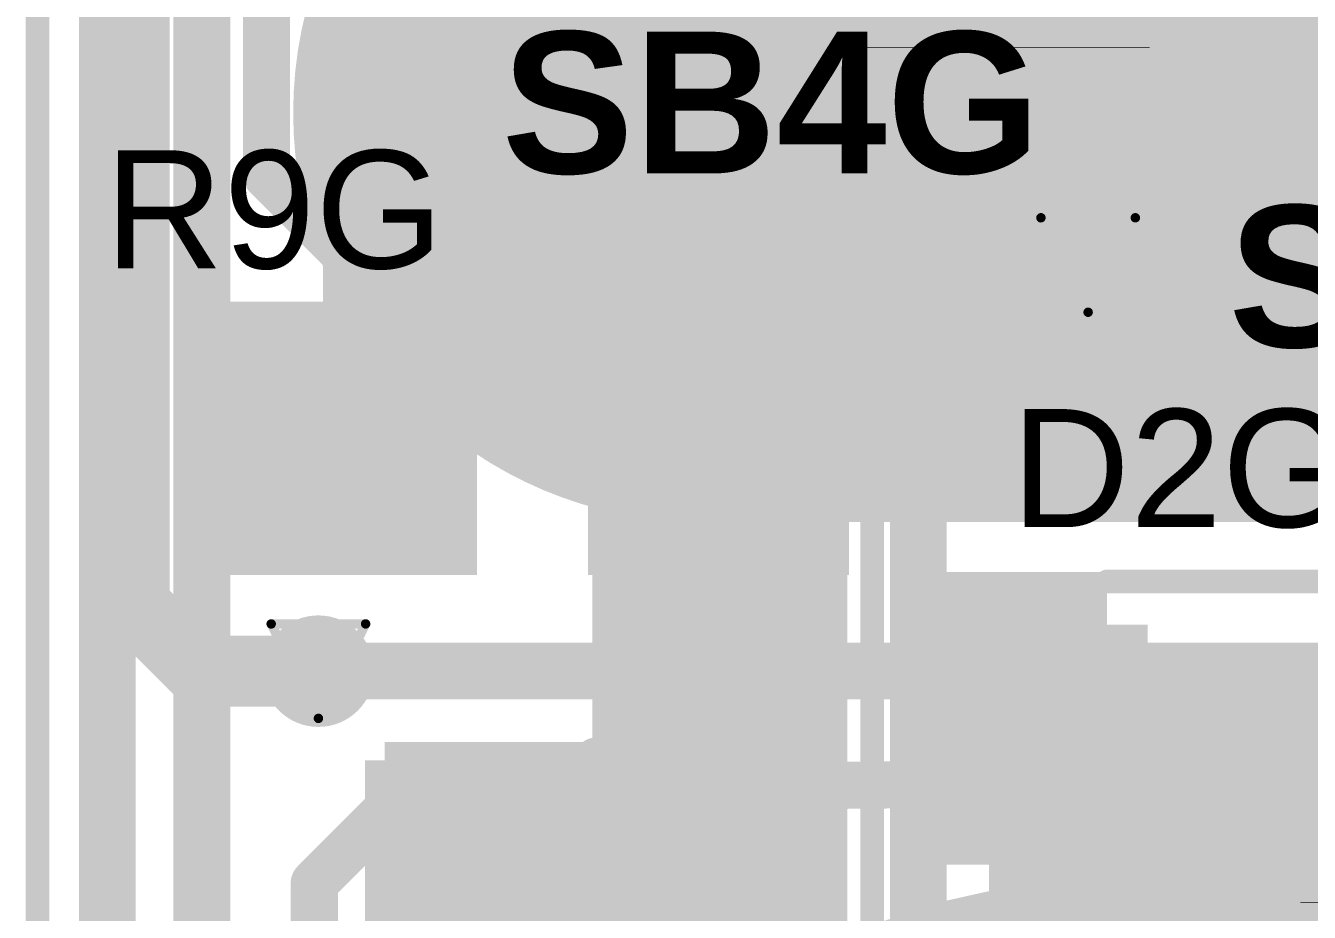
# Model space of a CAD drawing. Header units: inches. Extents: x -3.9 to 9.5, y -7 to 2.6.
# Drawn here: x 3.403 to 3.6748, y -5.0218 to -4.8341 of the extents above; entities that cross this region are included whole.
import ezdxf

# ---------------------------------------------------------------- set-up
doc = ezdxf.new("R2010")
doc.units = ezdxf.units.IN
doc.header["$MEASUREMENT"] = 0
for name, color, linetype in [('Board Outline', 216, 'Continuous'), ('Bottom Layer', 5, 'Continuous'), ('Bottom Overlay', 54, 'Continuous'), ('Bottom Paste', 16, 'Continuous'), ('Bottom Solder', 6, 'Continuous'), ('Drill Drawing', 1, 'Continuous'), ('Top Layer', 1, 'Continuous'), ('Top Overlay', 2, 'Continuous'), ('Top Paste', 8, 'Continuous'), ('Top Solder', 216, 'Continuous'), ('Via Holes', 16, 'Continuous')]:
    doc.layers.add(name, color=color, linetype=linetype)
doc.styles.add('Arial', font='', dxfattribs={"height": 0.2})
doc.styles.add('Arial_Bold', font='', dxfattribs={"height": 0.2})
doc.styles.get('Arial').set_extended_font_data('Arial')
doc.styles.get('Arial_Bold').set_extended_font_data('Arial', bold=True)

# ---------------------------------------------------------------- blocks, each defined once
blk = doc.blocks.new('S______B______0402_77')
at = {"layer": 'Top Layer'}
for points in [[(-0.0275, -0.0125), (-0.0275, 0.0125), (-0.0095, 0.0125), (-0.0095, -0.0125)], [(0.0095, -0.0125), (0.0095, 0.0125), (0.0275, 0.0125), (0.0275, -0.0125)]]:
    blk.add_hatch(color=1, dxfattribs=at).paths.add_polyline_path(points)
at = {"layer": 'Top Paste'}
for points in [[(-0.0275, -0.0125), (-0.0275, 0.0125), (-0.0095, 0.0125), (-0.0095, -0.0125)], [(0.0095, -0.0125), (0.0095, 0.0125), (0.0275, 0.0125), (0.0275, -0.0125)]]:
    blk.add_hatch(color=8, dxfattribs=at).paths.add_polyline_path(points)
at = {"layer": 'Top Solder'}
for points in [[(-0.02967, -0.01467), (-0.02967, 0.01467), (-0.00733, 0.01467), (-0.00733, -0.01467)], [(0.00733, -0.01467), (0.00733, 0.01467), (0.02967, 0.01467), (0.02967, -0.01467)]]:
    blk.add_hatch(color=216, dxfattribs=at).paths.add_polyline_path(points)
at = {"layer": 'Top Overlay'}
for points in [[(-0.031, 0.016, 0.005, 0.005, 0), (-0.031, -0.016, 0.005, 0.005, 0)], [(0.031, 0.016, 0.005, 0.005, 0), (-0.031, 0.016, 0.005, 0.005, 0)], [(0.031, 0.016, 0.005, 0.005, 0), (0.031, -0.016, 0.005, 0.005, 0)], [(0.031, -0.016, 0.005, 0.005, 0), (-0.031, -0.016, 0.005, 0.005, 0)], [(0.032, -0.017, 0.000127, 0.000127, 0), (-0.032, -0.017, 0.000127, 0.000127, 0)]]:
    blk.add_lwpolyline(points, format="xyseb", dxfattribs=at)
for points in [[(-0.03225, 0.016, 0.0025, 0.0025, 1), (-0.02975, 0.016, 0.0025, 0.0025, 1)], [(-0.03225, 0.016, 0.0025, 0.0025, 1), (-0.02975, 0.016, 0.0025, 0.0025, 1)], [(0.02975, 0.016, 0.0025, 0.0025, 1), (0.03225, 0.016, 0.0025, 0.0025, 1)], [(0.02975, 0.016, 0.0025, 0.0025, 1), (0.03225, 0.016, 0.0025, 0.0025, 1)], [(-0.03225, -0.016, 0.0025, 0.0025, 1), (-0.02975, -0.016, 0.0025, 0.0025, 1)], [(-0.03225, -0.016, 0.0025, 0.0025, 1), (-0.02975, -0.016, 0.0025, 0.0025, 1)], [(0.02975, -0.016, 0.0025, 0.0025, 1), (0.03225, -0.016, 0.0025, 0.0025, 1)], [(0.02975, -0.016, 0.0025, 0.0025, 1), (0.03225, -0.016, 0.0025, 0.0025, 1)], [(-0.03203, -0.017, 0.0000635, 0.0000635, 1), (-0.03197, -0.017, 0.0000635, 0.0000635, 1)], [(0.03197, -0.017, 0.0000635, 0.0000635, 1), (0.03203, -0.017, 0.0000635, 0.0000635, 1)]]:
    blk.add_lwpolyline(points, format="xyseb", close=True, dxfattribs=at)
blk = doc.blocks.new('TC33X_2_104E__119')
at = {"layer": 'Top Layer'}
for points in [[(0.00787, 0.12992), (0.07087, 0.12992), (0.07087, 0.07087), (0.00787, 0.07087)], [(-0.02362, 0.02362), (0.02362, 0.02362), (0.02362, -0.02362), (-0.02362, -0.02362)], [(0.05512, 0.02362), (0.10236, 0.02362), (0.10236, -0.02362), (0.05512, -0.02362)]]:
    blk.add_hatch(color=1, dxfattribs=at).paths.add_polyline_path(points)
at = {"layer": 'Top Paste'}
for points in [[(0.00787, 0.12992), (0.07087, 0.12992), (0.07087, 0.07087), (0.00787, 0.07087)], [(-0.02362, 0.02362), (0.02362, 0.02362), (0.02362, -0.02362), (-0.02362, -0.02362)], [(0.05512, 0.02362), (0.10236, 0.02362), (0.10236, -0.02362), (0.05512, -0.02362)]]:
    blk.add_hatch(color=8, dxfattribs=at).paths.add_polyline_path(points)
at = {"layer": 'Top Solder'}
for points in [[(0.00387, 0.13392), (0.07487, 0.13392), (0.07487, 0.06687), (0.00387, 0.06687)], [(-0.02762, 0.02762), (0.02762, 0.02762), (0.02762, -0.02762), (-0.02762, -0.02762)], [(0.05112, 0.02762), (0.10636, 0.02762), (0.10636, -0.02762), (0.05112, -0.02762)]]:
    blk.add_hatch(color=216, dxfattribs=at).paths.add_polyline_path(points)
at = {"layer": 'Top Overlay'}
for points in [[(-0.02063, 0.1242, 0.005, 0.005, 0), (-0.03252, 0.11231, 0.005, 0.005, 0)], [(-0.00063, 0.1242, 0.005, 0.005, 0), (-0.02063, 0.1242, 0.005, 0.005, 0)], [(0.09937, 0.1242, 0.005, 0.005, 0), (0.07937, 0.1242, 0.005, 0.005, 0)], [(0.11126, 0.11231, 0.005, 0.005, 0), (0.09937, 0.1242, 0.005, 0.005, 0)], [(-0.03252, 0.11231, 0.005, 0.005, 0), (-0.03252, -0.02776, 0.005, 0.005, 0)], [(0.11126, 0.11231, 0.005, 0.005, 0), (0.11126, -0.02776, 0.005, 0.005, 0)], [(-0.038, -0.005, 0.005, 0.005, 0), (-0.043, 0, 0.005, 0.005, 0)], [(-0.043, 0, 0.005, 0.005, 0), (-0.043, -0.01, 0.005, 0.005, 0)], [(-0.038, -0.005, 0.005, 0.005, 0), (-0.043, -0.01, 0.005, 0.005, 0)], [(0.11126, -0.02776, 0.005, 0.005, 0), (-0.03252, -0.02776, 0.005, 0.005, 0)]]:
    blk.add_lwpolyline(points, format="xyseb", dxfattribs=at)
for points in [[(-0.02188, 0.1242, 0.0025, 0.0025, 1), (-0.01938, 0.1242, 0.0025, 0.0025, 1)], [(-0.02188, 0.1242, 0.0025, 0.0025, 1), (-0.01938, 0.1242, 0.0025, 0.0025, 1)], [(-0.00188, 0.1242, 0.0025, 0.0025, 1), (0.00062, 0.1242, 0.0025, 0.0025, 1)], [(0.07812, 0.1242, 0.0025, 0.0025, 1), (0.08062, 0.1242, 0.0025, 0.0025, 1)], [(0.09812, 0.1242, 0.0025, 0.0025, 1), (0.10062, 0.1242, 0.0025, 0.0025, 1)], [(0.09812, 0.1242, 0.0025, 0.0025, 1), (0.10062, 0.1242, 0.0025, 0.0025, 1)], [(-0.03377, 0.11231, 0.0025, 0.0025, 1), (-0.03127, 0.11231, 0.0025, 0.0025, 1)], [(-0.03377, 0.11231, 0.0025, 0.0025, 1), (-0.03127, 0.11231, 0.0025, 0.0025, 1)], [(0.11001, 0.11231, 0.0025, 0.0025, 1), (0.11251, 0.11231, 0.0025, 0.0025, 1)], [(0.11001, 0.11231, 0.0025, 0.0025, 1), (0.11251, 0.11231, 0.0025, 0.0025, 1)], [(-0.04425, 0, 0.0025, 0.0025, 1), (-0.04175, 0, 0.0025, 0.0025, 1)], [(-0.04425, 0, 0.0025, 0.0025, 1), (-0.04175, 0, 0.0025, 0.0025, 1)], [(-0.03925, -0.005, 0.0025, 0.0025, 1), (-0.03675, -0.005, 0.0025, 0.0025, 1)], [(-0.03925, -0.005, 0.0025, 0.0025, 1), (-0.03675, -0.005, 0.0025, 0.0025, 1)], [(-0.04425, -0.01, 0.0025, 0.0025, 1), (-0.04175, -0.01, 0.0025, 0.0025, 1)], [(-0.04425, -0.01, 0.0025, 0.0025, 1), (-0.04175, -0.01, 0.0025, 0.0025, 1)], [(-0.03377, -0.02776, 0.0025, 0.0025, 1), (-0.03127, -0.02776, 0.0025, 0.0025, 1)], [(-0.03377, -0.02776, 0.0025, 0.0025, 1), (-0.03127, -0.02776, 0.0025, 0.0025, 1)], [(0.11001, -0.02776, 0.0025, 0.0025, 1), (0.11251, -0.02776, 0.0025, 0.0025, 1)], [(0.11001, -0.02776, 0.0025, 0.0025, 1), (0.11251, -0.02776, 0.0025, 0.0025, 1)]]:
    blk.add_lwpolyline(points, format="xyseb", close=True, dxfattribs=at)
blk = doc.blocks.new('R___0402_147')
at = {"layer": 'Top Layer'}
for points in [[(-0.0275, -0.0125), (-0.0275, 0.0125), (-0.0095, 0.0125), (-0.0095, -0.0125)], [(0.0095, -0.0125), (0.0095, 0.0125), (0.0275, 0.0125), (0.0275, -0.0125)]]:
    blk.add_hatch(color=1, dxfattribs=at).paths.add_polyline_path(points)
at = {"layer": 'Top Paste'}
for points in [[(-0.0275, -0.0125), (-0.0275, 0.0125), (-0.0095, 0.0125), (-0.0095, -0.0125)], [(0.0095, -0.0125), (0.0095, 0.0125), (0.0275, 0.0125), (0.0275, -0.0125)]]:
    blk.add_hatch(color=8, dxfattribs=at).paths.add_polyline_path(points)
at = {"layer": 'Top Solder'}
for points in [[(-0.02967, -0.01467), (-0.02967, 0.01467), (-0.00733, 0.01467), (-0.00733, -0.01467)], [(0.00733, -0.01467), (0.00733, 0.01467), (0.02967, 0.01467), (0.02967, -0.01467)]]:
    blk.add_hatch(color=216, dxfattribs=at).paths.add_polyline_path(points)
at = {"layer": 'Top Overlay'}
for points in [[(-0.031, 0.016, 0.005, 0.005, 0), (-0.031, -0.016, 0.005, 0.005, 0)], [(0.031, 0.016, 0.005, 0.005, 0), (-0.031, 0.016, 0.005, 0.005, 0)], [(0.031, 0.016, 0.005, 0.005, 0), (0.031, -0.016, 0.005, 0.005, 0)], [(0.031, -0.016, 0.005, 0.005, 0), (-0.031, -0.016, 0.005, 0.005, 0)], [(0.032, -0.017, 0.000127, 0.000127, 0), (-0.032, -0.017, 0.000127, 0.000127, 0)]]:
    blk.add_lwpolyline(points, format="xyseb", dxfattribs=at)
for points in [[(-0.03225, 0.016, 0.0025, 0.0025, 1), (-0.02975, 0.016, 0.0025, 0.0025, 1)], [(-0.03225, 0.016, 0.0025, 0.0025, 1), (-0.02975, 0.016, 0.0025, 0.0025, 1)], [(0.02975, 0.016, 0.0025, 0.0025, 1), (0.03225, 0.016, 0.0025, 0.0025, 1)], [(0.02975, 0.016, 0.0025, 0.0025, 1), (0.03225, 0.016, 0.0025, 0.0025, 1)], [(-0.03225, -0.016, 0.0025, 0.0025, 1), (-0.02975, -0.016, 0.0025, 0.0025, 1)], [(-0.03225, -0.016, 0.0025, 0.0025, 1), (-0.02975, -0.016, 0.0025, 0.0025, 1)], [(0.02975, -0.016, 0.0025, 0.0025, 1), (0.03225, -0.016, 0.0025, 0.0025, 1)], [(0.02975, -0.016, 0.0025, 0.0025, 1), (0.03225, -0.016, 0.0025, 0.0025, 1)], [(-0.03203, -0.017, 0.0000635, 0.0000635, 1), (-0.03197, -0.017, 0.0000635, 0.0000635, 1)], [(0.03197, -0.017, 0.0000635, 0.0000635, 1), (0.03203, -0.017, 0.0000635, 0.0000635, 1)]]:
    blk.add_lwpolyline(points, format="xyseb", close=True, dxfattribs=at)
blk = doc.blocks.new('_EMG________B_196')
at = {"layer": 'Bottom Layer'}
h = blk.add_hatch(color=5, dxfattribs=at)
edge = h.paths.add_edge_path()
edge.add_arc((-0.11417, 0.0005), 0.08268, 90, 270)
edge.add_line((-0.11417, -0.08217), (0.11417, -0.08217))
edge.add_arc((0.11417, 0.0005), 0.08268, 270, 450)
edge.add_line((0.11417, 0.08318), (-0.11417, 0.08318))
at = {"layer": 'Bottom Paste'}
h = blk.add_hatch(color=16, dxfattribs=at)
edge = h.paths.add_edge_path()
edge.add_arc((-0.11417, 0.0005), 0.08268, 90, 270)
edge.add_line((-0.11417, -0.08217), (0.11417, -0.08217))
edge.add_arc((0.11417, 0.0005), 0.08268, 270, 450)
edge.add_line((0.11417, 0.08318), (-0.11417, 0.08318))
at = {"layer": 'Bottom Solder'}
h = blk.add_hatch(color=6, dxfattribs=at)
edge = h.paths.add_edge_path()
edge.add_arc((-0.11417, 0.0005), 0.08668, 90, 270)
edge.add_line((-0.11417, -0.08617), (0.11417, -0.08617))
edge.add_arc((0.11417, 0.0005), 0.08668, 270, 450)
edge.add_line((0.11417, 0.08718), (-0.11417, 0.08718))
at = {"layer": 'Bottom Overlay'}
blk.add_lwpolyline([(-0.22375, -0.43172, 0.005, 0.005, 0), (-0.22375, 0.43172, 0.005, 0.005, 0)], format="xyseb", dxfattribs=at)
blk = doc.blocks.new('SOD_323_210')
at = {"layer": 'Top Layer'}
for points in [[(-0.02953, -0.01772), (-0.06102, -0.01772), (-0.06102, 0.01772), (-0.02953, 0.01772)], [(0.06102, -0.01772), (0.02953, -0.01772), (0.02953, 0.01772), (0.06102, 0.01772)]]:
    blk.add_hatch(color=1, dxfattribs=at).paths.add_polyline_path(points)
at = {"layer": 'Top Overlay'}
for points in [[(-0.079, 0.019), (-0.036, 0.019), (-0.036, 0.031), (-0.079, 0.031)], [(-0.079, -0.02), (-0.062, -0.02), (-0.062, 0.02), (-0.079, 0.02)], [(-0.079, -0.031), (-0.036, -0.031), (-0.036, -0.019), (-0.079, -0.019)]]:
    blk.add_hatch(color=2, dxfattribs=at).paths.add_polyline_path(points)
at = {"layer": 'Top Paste'}
for points in [[(-0.02953, -0.01772), (-0.06102, -0.01772), (-0.06102, 0.01772), (-0.02953, 0.01772)], [(0.06102, -0.01772), (0.02953, -0.01772), (0.02953, 0.01772), (0.06102, 0.01772)]]:
    blk.add_hatch(color=8, dxfattribs=at).paths.add_polyline_path(points)
at = {"layer": 'Top Solder'}
for points in [[(-0.02736, -0.01988), (-0.06319, -0.01988), (-0.06319, 0.01988), (-0.02736, 0.01988)], [(0.06319, -0.01988), (0.02736, -0.01988), (0.02736, 0.01988), (0.06319, 0.01988)]]:
    blk.add_hatch(color=216, dxfattribs=at).paths.add_polyline_path(points)
at = {"layer": 'Top Overlay'}
for points in [[(-0.036, 0.029, 0.005, 0.005, 0), (0.037, 0.029, 0.005, 0.005, 0)], [(0.037, 0.022, 0.005, 0.005, 0), (0.037, 0.029, 0.005, 0.005, 0)], [(0.037, -0.029, 0.005, 0.005, 0), (0.037, -0.022, 0.005, 0.005, 0)], [(-0.036, -0.029, 0.005, 0.005, 0), (0.037, -0.029, 0.005, 0.005, 0)]]:
    blk.add_lwpolyline(points, format="xyseb", dxfattribs=at)
for points in [[(-0.03725, 0.029, 0.0025, 0.0025, 1), (-0.03475, 0.029, 0.0025, 0.0025, 1)], [(0.03575, 0.029, 0.0025, 0.0025, 1), (0.03825, 0.029, 0.0025, 0.0025, 1)], [(0.03575, 0.029, 0.0025, 0.0025, 1), (0.03825, 0.029, 0.0025, 0.0025, 1)], [(0.03575, 0.022, 0.0025, 0.0025, 1), (0.03825, 0.022, 0.0025, 0.0025, 1)], [(0.03575, -0.022, 0.0025, 0.0025, 1), (0.03825, -0.022, 0.0025, 0.0025, 1)], [(-0.03725, -0.029, 0.0025, 0.0025, 1), (-0.03475, -0.029, 0.0025, 0.0025, 1)], [(0.03575, -0.029, 0.0025, 0.0025, 1), (0.03825, -0.029, 0.0025, 0.0025, 1)], [(0.03575, -0.029, 0.0025, 0.0025, 1), (0.03825, -0.029, 0.0025, 0.0025, 1)]]:
    blk.add_lwpolyline(points, format="xyseb", close=True, dxfattribs=at)

msp = doc.modelspace()

# ---------------------------------------------------------------- hatches: boundary and pattern name
at = {"layer": 'Bottom Layer'}
h = msp.add_hatch(color=5, dxfattribs=at)
edge = h.paths.add_edge_path()
edge.add_arc((3.62798, -4.88478), 0.01181, 0, 360)
h = msp.add_hatch(color=5, dxfattribs=at)
edge = h.paths.add_edge_path()
edge.add_arc((3.46498, -4.97078), 0.01181, 0, 360)
at = {"layer": 'Top Layer'}
for points in [[(3.49298, -4.85878), (3.56398, -4.85878), (3.56398, -4.79778), (3.49298, -4.79778)], [(3.52298, -5.05278), (3.57698, -5.05278), (3.57698, -4.89178), (3.52298, -4.89178)], [(3.60698, -5.05078), (3.68698, -5.05078), (3.68698, -4.96478), (3.60698, -4.96478)], [(3.47898, -5.03978), (3.54198, -5.03978), (3.54198, -4.98578), (3.47898, -4.98578)]]:
    msp.add_hatch(color=1, dxfattribs=at).paths.add_polyline_path(points)
h = msp.add_hatch(color=1, dxfattribs=at)
edge = h.paths.add_edge_path()
edge.add_arc((3.62798, -4.88478), 0.01181, 0, 360)
h = msp.add_hatch(color=1, dxfattribs=at)
edge = h.paths.add_edge_path()
edge.add_arc((3.46498, -4.97078), 0.01181, 0, 360)
at = {"layer": 'Via Holes'}
h = msp.add_hatch(color=7, dxfattribs=at)
edge = h.paths.add_edge_path()
edge.add_arc((3.62798, -4.88478), 0.00591, 0, 360)
h = msp.add_hatch(color=7, dxfattribs=at)
edge = h.paths.add_edge_path()
edge.add_arc((3.46498, -4.97078), 0.00591, 0, 360)

# ---------------------------------------------------------------- linework, layer by layer
at = {"layer": 'Board Outline'}
msp.add_lwpolyline([(3.40549, -5.28378, 0.005, 0.005, 0), (3.4055, -4.42332, 0.005, 0.005, 0)], format="xyseb", dxfattribs=at)
at = {"layer": 'Bottom Layer'}
for points in [[(3.4203, -5.22328, 0.012, 0.012, 0), (3.4203, -4.66086, 0.012, 0.012, 0)], [(3.4413, -5.1251, 0.01, 0.01, 0), (3.4413, -4.79596, 0.01, 0.01, 0)], [(3.46498, -4.97078, 0.012, 0.012, 0), (3.73598, -4.97078, 0.012, 0.012, 0)], [(3.46411, -5.01565, 0.01, 0.01, 0), (3.48402, -4.99574, 0.01, 0.01, 0)], [(3.48402, -4.99574, 0.01, 0.01, 0), (3.73174, -4.99359, 0.01, 0.01, 0)], [(3.46411, -5.01565, 0.01, 0.01, 0), (3.46411, -5.0627, 0.01, 0.01, 0)], [(3.48898, -5.09928, 0.02, 0.02, -1.34747), (3.72048, -5.46541, 0.02, 0.02, 0)]]:
    msp.add_lwpolyline(points, format="xyseb", dxfattribs=at)
for points in [[(3.46198, -4.97078, 0.006, 0.006, 1), (3.46798, -4.97078, 0.006, 0.006, 1)], [(3.48152, -4.99574, 0.005, 0.005, 1), (3.48652, -4.99574, 0.005, 0.005, 1)], [(3.48152, -4.99574, 0.005, 0.005, 1), (3.48652, -4.99574, 0.005, 0.005, 1)], [(3.46161, -5.01565, 0.005, 0.005, 1), (3.46661, -5.01565, 0.005, 0.005, 1)], [(3.46161, -5.01565, 0.005, 0.005, 1), (3.46661, -5.01565, 0.005, 0.005, 1)]]:
    msp.add_lwpolyline(points, format="xyseb", close=True, dxfattribs=at)
at = {"layer": 'Drill Drawing'}
for points in [[(3.61798, -4.87478, 0.002, 0.002, 0), (3.63798, -4.87478, 0.002, 0.002, 0)], [(3.61798, -4.87478, 0.002, 0.002, 0), (3.62798, -4.89478, 0.002, 0.002, 0)], [(3.62798, -4.89478, 0.002, 0.002, 0), (3.63798, -4.87478, 0.002, 0.002, 0)], [(3.45498, -4.96078, 0.002, 0.002, 0), (3.47498, -4.96078, 0.002, 0.002, 0)], [(3.45498, -4.96078, 0.002, 0.002, 0), (3.46498, -4.98078, 0.002, 0.002, 0)], [(3.46498, -4.98078, 0.002, 0.002, 0), (3.47498, -4.96078, 0.002, 0.002, 0)]]:
    msp.add_lwpolyline(points, format="xyseb", dxfattribs=at)
for points in [[(3.61748, -4.87478, 0.001, 0.001, 1), (3.61848, -4.87478, 0.001, 0.001, 1)], [(3.61748, -4.87478, 0.001, 0.001, 1), (3.61848, -4.87478, 0.001, 0.001, 1)], [(3.63748, -4.87478, 0.001, 0.001, 1), (3.63848, -4.87478, 0.001, 0.001, 1)], [(3.63748, -4.87478, 0.001, 0.001, 1), (3.63848, -4.87478, 0.001, 0.001, 1)], [(3.62748, -4.89478, 0.001, 0.001, 1), (3.62848, -4.89478, 0.001, 0.001, 1)], [(3.62748, -4.89478, 0.001, 0.001, 1), (3.62848, -4.89478, 0.001, 0.001, 1)], [(3.45448, -4.96078, 0.001, 0.001, 1), (3.45548, -4.96078, 0.001, 0.001, 1)], [(3.45448, -4.96078, 0.001, 0.001, 1), (3.45548, -4.96078, 0.001, 0.001, 1)], [(3.47448, -4.96078, 0.001, 0.001, 1), (3.47548, -4.96078, 0.001, 0.001, 1)], [(3.47448, -4.96078, 0.001, 0.001, 1), (3.47548, -4.96078, 0.001, 0.001, 1)], [(3.46448, -4.98078, 0.001, 0.001, 1), (3.46548, -4.98078, 0.001, 0.001, 1)], [(3.46448, -4.98078, 0.001, 0.001, 1), (3.46548, -4.98078, 0.001, 0.001, 1)]]:
    msp.add_lwpolyline(points, format="xyseb", close=True, dxfattribs=at)
at = {"layer": 'Top Layer'}
for points in [[(3.42598, -4.95678, 0.015, 0.015, 0), (3.42598, -4.62278, 0.015, 0.015, 0)], [(3.59048, -4.85578, 0.015, 0.015, 0), (3.59048, -4.79828, 0.015, 0.015, 0)], [(3.454, -4.86578, 0.01, 0.01, 0), (3.454, -4.81776, 0.01, 0.01, 0)], [(3.527, -4.82828, 0.01, 0.01, 0), (3.54972, -4.851, 0.01, 0.01, 0)], [(3.54972, -4.92278, 0.022, 0.022, 0), (3.54972, -4.851, 0.022, 0.022, 0)], [(3.592, -5.08678, 0.012, 0.012, 0), (3.592, -4.86078, 0.012, 0.012, 0)], [(3.62798, -4.88478, 0.012, 0.012, 0), (3.62798, -4.85828, 0.012, 0.012, 0)], [(3.454, -4.86578, 0.01, 0.01, 0), (3.47098, -4.88276, 0.01, 0.01, 0)], [(3.47098, -4.92278, 0.01, 0.01, 0), (3.47098, -4.88276, 0.01, 0.01, 0)], [(3.533, -4.9395, 0.01, 0.01, 0), (3.54972, -4.92278, 0.01, 0.01, 0)], [(3.533, -4.97278, 0.01, 0.01, 0), (3.533, -4.9395, 0.01, 0.01, 0)], [(3.42598, -4.95678, 0.015, 0.015, 0), (3.43998, -4.97078, 0.015, 0.015, 0)], [(3.43998, -4.97078, 0.015, 0.015, 0), (3.46498, -4.97078, 0.015, 0.015, 0)], [(3.62681, -4.98278, 0.01, 0.01, 0), (3.63498, -4.97462, 0.01, 0.01, 0)], [(3.63498, -4.9787, 0.01, 0.01, 0), (3.63498, -4.97462, 0.01, 0.01, 0)], [(3.50998, -5.00378, 0.01, 0.01, 0), (3.52398, -4.98978, 0.01, 0.01, 0)], [(3.48563, -5.00378, 0.01, 0.01, 0), (3.50998, -5.00378, 0.01, 0.01, 0)]]:
    msp.add_lwpolyline(points, format="xyseb", dxfattribs=at)
for points in [[(3.54422, -4.851, 0.011, 0.011, 1), (3.55522, -4.851, 0.011, 0.011, 1)], [(3.54722, -4.851, 0.005, 0.005, 1), (3.55222, -4.851, 0.005, 0.005, 1)], [(3.58673, -4.85578, 0.0075, 0.0075, 1), (3.59423, -4.85578, 0.0075, 0.0075, 1)], [(3.589, -4.86078, 0.006, 0.006, 1), (3.595, -4.86078, 0.006, 0.006, 1)], [(3.62498, -4.85828, 0.006, 0.006, 1), (3.63098, -4.85828, 0.006, 0.006, 1)], [(3.4515, -4.86578, 0.005, 0.005, 1), (3.4565, -4.86578, 0.005, 0.005, 1)], [(3.4515, -4.86578, 0.005, 0.005, 1), (3.4565, -4.86578, 0.005, 0.005, 1)], [(3.46848, -4.88276, 0.005, 0.005, 1), (3.47348, -4.88276, 0.005, 0.005, 1)], [(3.46848, -4.88276, 0.005, 0.005, 1), (3.47348, -4.88276, 0.005, 0.005, 1)], [(3.62498, -4.88478, 0.006, 0.006, 1), (3.63098, -4.88478, 0.006, 0.006, 1)], [(3.54422, -4.92278, 0.011, 0.011, 1), (3.55522, -4.92278, 0.011, 0.011, 1)], [(3.46848, -4.92278, 0.005, 0.005, 1), (3.47348, -4.92278, 0.005, 0.005, 1)], [(3.54722, -4.92278, 0.005, 0.005, 1), (3.55222, -4.92278, 0.005, 0.005, 1)], [(3.5305, -4.9395, 0.005, 0.005, 1), (3.5355, -4.9395, 0.005, 0.005, 1)], [(3.5305, -4.9395, 0.005, 0.005, 1), (3.5355, -4.9395, 0.005, 0.005, 1)], [(3.42223, -4.95678, 0.0075, 0.0075, 1), (3.42973, -4.95678, 0.0075, 0.0075, 1)], [(3.42223, -4.95678, 0.0075, 0.0075, 1), (3.42973, -4.95678, 0.0075, 0.0075, 1)], [(3.43623, -4.97078, 0.0075, 0.0075, 1), (3.44373, -4.97078, 0.0075, 0.0075, 1)], [(3.43623, -4.97078, 0.0075, 0.0075, 1), (3.44373, -4.97078, 0.0075, 0.0075, 1)], [(3.46123, -4.97078, 0.0075, 0.0075, 1), (3.46873, -4.97078, 0.0075, 0.0075, 1)], [(3.5305, -4.97278, 0.005, 0.005, 1), (3.5355, -4.97278, 0.005, 0.005, 1)], [(3.63248, -4.97462, 0.005, 0.005, 1), (3.63748, -4.97462, 0.005, 0.005, 1)], [(3.63248, -4.97462, 0.005, 0.005, 1), (3.63748, -4.97462, 0.005, 0.005, 1)], [(3.63248, -4.9787, 0.005, 0.005, 1), (3.63748, -4.9787, 0.005, 0.005, 1)], [(3.62431, -4.98278, 0.005, 0.005, 1), (3.62931, -4.98278, 0.005, 0.005, 1)], [(3.52148, -4.98978, 0.005, 0.005, 1), (3.52648, -4.98978, 0.005, 0.005, 1)], [(3.48313, -5.00378, 0.005, 0.005, 1), (3.48813, -5.00378, 0.005, 0.005, 1)], [(3.50748, -5.00378, 0.005, 0.005, 1), (3.51248, -5.00378, 0.005, 0.005, 1)], [(3.50748, -5.00378, 0.005, 0.005, 1), (3.51248, -5.00378, 0.005, 0.005, 1)]]:
    msp.add_lwpolyline(points, format="xyseb", close=True, dxfattribs=at)

# ---------------------------------------------------------------- block references
for name, p in [('_EMG________B_196', (3.66049, -4.85305)), ('SOD_323_210', (3.66798, -4.98078))]:
    msp.add_blockref(name, p)
at = {"rotation": 180}
for name, p in [('S______B______0402_77', (3.60898, -4.85578)), ('TC33X_2_104E__119', (3.54972, -4.92278)), ('R___0402_147', (3.70498, -5.03678))]:
    msp.add_blockref(name, p, dxfattribs=at)

# ---------------------------------------------------------------- texts
at = {"layer": 'Top Overlay'}
for s, height, style, p in [('SB4G', 0.03, 'Arial_Bold', (3.5038, -4.86537)), ('R9G', 0.025, 'Arial', (3.41968, -4.8855)), ('SB3G', 0.03, 'Arial_Bold', (3.65771, -4.90216)), ('D2G', 0.025, 'Arial', (3.61165, -4.94028))]:
    msp.add_text(s, height=height, dxfattribs=dict(at, style=style)).set_placement(p)

doc.saveas('drawing.dxf')
